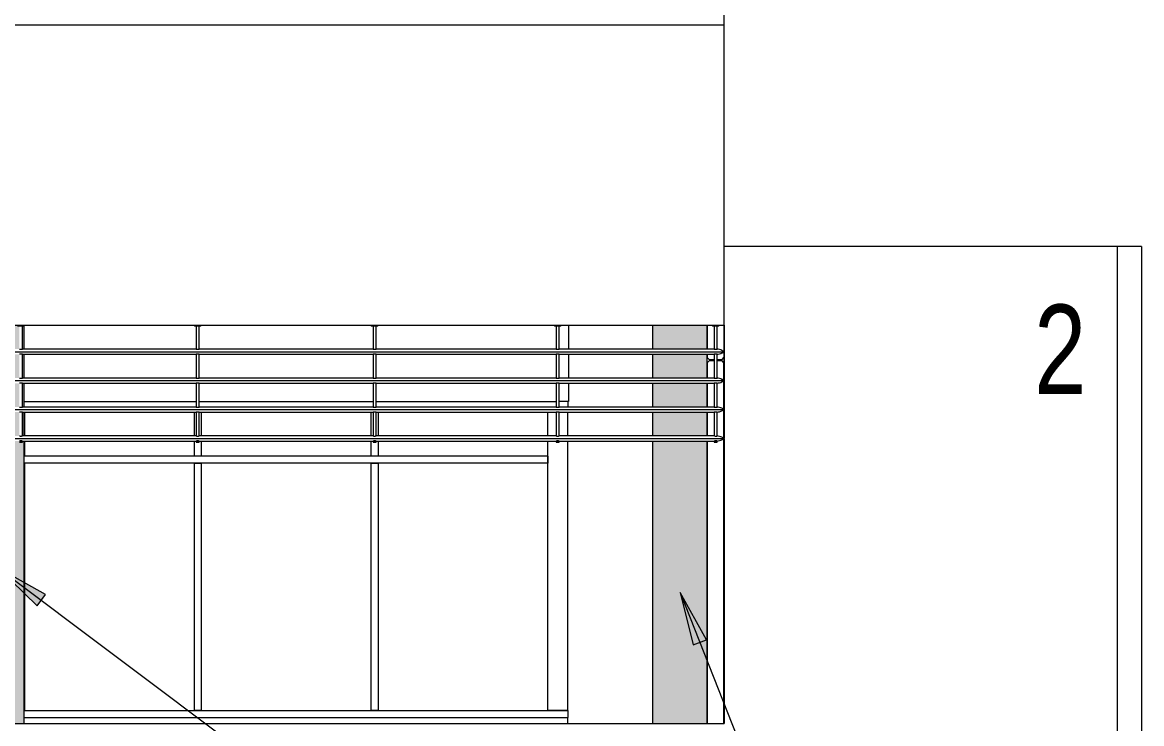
# Model space of a CAD drawing. Header units: metres. Extents: x -199 to 506, y -5 to 23.
# Drawn here: x 6.31 to 15.69, y 0 to 5.88 of the extents above; entities that cross this region are included whole.
import ezdxf

# ---------------------------------------------------------------- set-up
doc = ezdxf.new("R2010")
doc.units = ezdxf.units.M
doc.linetypes.add('01_Grid', pattern=[1.74, 1.2, -0.27, 0, -0.27])
for name, color, linetype, lineweight in [('03EJES-1', 1, '01_Grid', 5), ('06MUR', 8, 'Continuous', 9), ('06MUREXT', 92, 'Continuous', 9), ('26VENT', 144, 'Continuous', 5), ('29NOTAS-1', 10, 'Continuous', 5), ('29NOTAS-2', 7, 'Continuous', 5), ('46BANQ', 8, 'Continuous', 5), ('54ESTRUCTURA', 1, 'Continuous', 9), ('54ESTRUCTURA-1', 152, 'Continuous', 9), ('70LINEA', 1, 'Continuous', 13)]:
    doc.layers.add(name, color=color, linetype=linetype, lineweight=lineweight)
doc.styles.add('Arial_1', font='arial.ttf', dxfattribs={"width": 0.75, "height": 0.75})

# ---------------------------------------------------------------- blocks, each defined once
blk = doc.blocks.new('Rectangular Mullion - 60x167-7717803-600rNorthElevEjeA Paint')
at = {"layer": '26VENT'}
for p, q in [((9.2624, 0.11), (10.8817, 0.11)), ((10.8817, 0.11), (10.8817, 0.05)), ((9.2624, 0.05), (10.8817, 0.05))]:
    blk.add_line(p, q, dxfattribs=at)
blk = doc.blocks.new('Rectangular Mullion - 167x167-7717812-600rNorthElevEjeA Paint')
at = {"layer": '26VENT'}
for p, q in [((10.7147, 2.4115), (10.7147, 2.6127)), ((10.8817, 2.4114), (10.8817, 2.6128)), ((10.7147, 2.2136), (10.7147, 2.37)), ((10.8817, 2.2136), (10.8817, 2.3701))]:
    blk.add_line(p, q, dxfattribs=at)
blk = doc.blocks.new('Rectangular Mullion - 167x167-7717813-600rNorthElevEjeA Paint')
at = {"layer": '26VENT'}
for p, q in [((10.7147, 0.11), (10.7147, 2.2136)), ((10.8817, 0.11), (10.8817, 2.2136)), ((10.8817, 0.11), (10.7147, 0.11))]:
    blk.add_line(p, q, dxfattribs=at)
blk = doc.blocks.new('Rectangular Mullion - 60x167-7039290-600rNorthElevEjeA Paint')
at = {"layer": '26VENT'}
blk.add_line((6.3279, 2.1836), (6.3279, 0.11), dxfattribs=at)
blk = doc.blocks.new('Rectangular Mullion - 60x167-7039664-600rNorthElevEjeA Paint')
at = {"layer": '26VENT'}
for p, q in [((6.3279, 2.6127), (6.3279, 2.4115)), ((6.3279, 2.37), (6.3279, 2.2436))]:
    blk.add_line(p, q, dxfattribs=at)
blk = doc.blocks.new('Rectangular Mullion - 60x167-7717808-600rNorthElevEjeA Paint')
at = {"layer": '26VENT'}
blk.add_line((10.8817, 2.7), (10.8817, 2.6541), dxfattribs=at)
blk = doc.blocks.new('Rectangular Mullion - 60x167-V2-600rNorthElevEjeA Paint')
at = {"layer": '26VENT'}
for p, q in [((3.3334, 0.11), (4.8157, 0.11)), ((3.3334, 0.05), (4.8157, 0.05))]:
    blk.add_line(p, q, dxfattribs=at)
blk = doc.blocks.new('Rectangular Mullion - 60x167-V8-600rNorthElevEjeA Paint')
at = {"layer": '26VENT'}
for p, q in [((6.3246, 0.11), (7.7802, 0.11)), ((6.3246, 0.05), (7.7802, 0.05))]:
    blk.add_line(p, q, dxfattribs=at)
blk = doc.blocks.new('Rectangular Mullion - 60x167-V3-600rNorthElevEjeA Paint')
at = {"layer": '26VENT'}
for p, q in [((4.8157, 2.2436), (3.3334, 2.2436)), ((4.8157, 2.1836), (3.3334, 2.1836))]:
    blk.add_line(p, q, dxfattribs=at)
blk = doc.blocks.new('Rectangular Mullion - 60x167-V9-600rNorthElevEjeA Paint')
at = {"layer": '26VENT'}
for p, q in [((7.7802, 2.2436), (6.3246, 2.2436)), ((7.7802, 2.1836), (6.3246, 2.1836))]:
    blk.add_line(p, q, dxfattribs=at)
blk = doc.blocks.new('Rectangular Mullion - 60x167-V4-600rNorthElevEjeA Paint')
at = {"layer": '26VENT'}
for p, q in [((4.7857, 2.1836), (4.8457, 2.1836)), ((4.7857, 2.1836), (4.7857, 0.11)), ((4.8457, 2.1836), (4.8457, 0.11)), ((4.8457, 0.11), (4.7857, 0.11))]:
    blk.add_line(p, q, dxfattribs=at)
blk = doc.blocks.new('Rectangular Mullion - 60x167-V10-600rNorthElevEjeA Paint')
at = {"layer": '26VENT'}
for p, q in [((7.7502, 2.6127), (7.7502, 2.4115)), ((7.8102, 2.6127), (7.8102, 2.4115)), ((7.7502, 2.37), (7.7502, 2.2436)), ((7.8102, 2.37), (7.8102, 2.2436)), ((7.8102, 2.2436), (7.7502, 2.2436))]:
    blk.add_line(p, q, dxfattribs=at)
blk = doc.blocks.new('Rectangular Mullion - 60x167-V11-600rNorthElevEjeA Paint')
at = {"layer": '26VENT'}
for p, q in [((9.2324, 2.6127), (9.2324, 2.4115)), ((9.2924, 2.6127), (9.2924, 2.4115)), ((9.2324, 2.37), (9.2324, 2.2436)), ((9.2924, 2.3701), (9.2924, 2.2436)), ((9.2924, 2.2436), (9.2324, 2.2436))]:
    blk.add_line(p, q, dxfattribs=at)
blk = doc.blocks.new('Rectangular Mullion - 60x167-7717809-600rNorthElevEjeA Paint')
at = {"layer": '26VENT'}
for p, q in [((10.7147, 2.2436), (9.2624, 2.2436)), ((10.7147, 2.1836), (9.2624, 2.1836)), ((10.7147, 2.2436), (10.7147, 2.1836))]:
    blk.add_line(p, q, dxfattribs=at)
blk = doc.blocks.new('Curtain Wall Curb-Concrete-01 - Curtain Wall Curb-Concrete-01-7040853-600rNorthElevEjeA Paint')
at = {"layer": '46BANQ'}
for p in [(6.3246, 0.05), (10.8817, 0)]:
    blk.add_line(p, (10.8817, 0.05), dxfattribs=at)
blk = doc.blocks.new('Solar Shade-Aluminium-01 - Solar Shade-Aluminium-01-7044055-600rNorthElevEjeA Paint')
at = {"layer": '06MUR'}
for p, q in [((6.3249, 3.332), (6.2709, 3.332)), ((6.3106, 3.14), (6.3106, 3.332)), ((6.3249, 3.332), (6.3249, 3.34)), ((7.7532, 3.34), (7.7532, 3.332)), ((7.8072, 3.332), (7.7532, 3.332)), ((7.7675, 3.332), (7.7675, 3.14)), ((7.7929, 3.14), (7.7929, 3.332)), ((7.8072, 3.332), (7.8072, 3.34)), ((9.2354, 3.34), (9.2354, 3.332)), ((9.2894, 3.332), (9.2354, 3.332)), ((9.2497, 3.332), (9.2497, 3.14)), ((9.2751, 3.14), (9.2751, 3.332)), ((9.2894, 3.332), (9.2894, 3.34)), ((10.7712, 3.34), (10.7712, 3.332)), ((10.8251, 3.332), (10.7712, 3.332)), ((10.7855, 3.332), (10.7855, 3.14)), ((10.8109, 3.14), (10.8109, 3.332)), ((10.8251, 3.332), (10.8251, 3.34)), ((12.0942, 3.34), (12.0942, 3.332)), ((12.1481, 3.332), (12.0942, 3.332)), ((12.1085, 3.332), (12.1085, 3.14)), ((12.1339, 3.1394), (12.1339, 3.332)), ((12.1339, 3.1394), (12.1339, 3.332)), ((12.1481, 3.332), (12.1481, 3.34)), ((0.339, 3.1187), (12.1952, 3.1187)), ((7.7675, 3.14), (6.3106, 3.14)), ((6.3106, 2.8974), (6.3106, 3.0974)), ((6.3106, 3.0974), (7.7675, 3.0974)), ((7.7675, 3.0974), (7.7675, 2.8974)), ((9.2497, 3.14), (7.7929, 3.14)), ((7.7929, 2.8974), (7.7929, 3.0974)), ((7.7929, 3.0974), (9.2497, 3.0974)), ((9.2497, 3.0974), (9.2497, 2.8974)), ((10.7855, 3.14), (9.2751, 3.14)), ((9.2751, 2.8974), (9.2751, 3.0974)), ((9.2751, 3.0974), (10.7855, 3.0974)), ((10.7855, 3.0974), (10.7855, 2.8974)), ((12.1085, 3.14), (10.8109, 3.14)), ((10.8109, 2.8974), (10.8109, 3.0974)), ((10.8109, 3.0974), (12.1085, 3.0974)), ((12.1085, 3.0974), (12.1085, 2.8974)), ((12.1339, 2.8968), (12.1339, 3.0979)), ((0.339, 2.876), (12.1952, 2.876)), ((7.7675, 2.8974), (6.3106, 2.8974)), ((6.3106, 2.6547), (6.3106, 2.8547)), ((6.3106, 2.8547), (7.7675, 2.8547)), ((7.7675, 2.8547), (7.7675, 2.6547)), ((9.2497, 2.8974), (7.7929, 2.8974)), ((7.7929, 2.6547), (7.7929, 2.8547)), ((7.7929, 2.8547), (9.2497, 2.8547)), ((9.2497, 2.8547), (9.2497, 2.6547)), ((10.7855, 2.8974), (9.2751, 2.8974)), ((9.2751, 2.6547), (9.2751, 2.8547)), ((9.2751, 2.8547), (10.7855, 2.8547)), ((10.7855, 2.8547), (10.7855, 2.6547)), ((12.1085, 2.8974), (10.8109, 2.8974)), ((10.8109, 2.6547), (10.8109, 2.8547)), ((10.8109, 2.8547), (12.1085, 2.8547)), ((12.1085, 2.8547), (12.1085, 2.6547)), ((12.1339, 2.6542), (12.1339, 2.8553)), ((0.339, 2.6334), (12.1952, 2.6334)), ((7.7675, 2.6547), (6.3106, 2.6547)), ((9.2497, 2.6547), (7.7929, 2.6547)), ((10.7855, 2.6547), (9.2751, 2.6547)), ((12.1085, 2.6547), (10.8109, 2.6547)), ((6.3106, 2.4121), (6.3106, 2.6121)), ((6.3106, 2.6121), (7.7675, 2.6121)), ((7.7675, 2.6121), (7.7675, 2.4121)), ((7.7929, 2.4121), (7.7929, 2.6121)), ((7.7929, 2.6121), (9.2497, 2.6121)), ((9.2497, 2.6121), (9.2497, 2.4121)), ((9.2751, 2.4121), (9.2751, 2.6121)), ((9.2751, 2.6121), (10.7855, 2.6121)), ((10.7855, 2.6121), (10.7855, 2.4121)), ((10.8109, 2.4121), (10.8109, 2.6121)), ((10.8109, 2.6121), (12.1085, 2.6121)), ((12.1085, 2.6121), (12.1085, 2.4121)), ((12.1339, 2.4115), (12.1339, 2.6127)), ((0.339, 2.3908), (12.1952, 2.3908)), ((6.3106, 2.36), (6.2852, 2.36)), ((6.2852, 2.36), (6.3106, 2.36)), ((7.7675, 2.4121), (6.3106, 2.4121)), ((6.3106, 2.36), (6.3106, 2.3695)), ((6.3106, 2.3695), (7.7675, 2.3695)), ((7.7675, 2.3695), (7.7675, 2.36)), ((7.7929, 2.36), (7.7675, 2.36)), ((7.7675, 2.36), (7.7929, 2.36)), ((9.2497, 2.4121), (7.7929, 2.4121)), ((7.7929, 2.36), (7.7929, 2.3695)), ((7.7929, 2.3695), (9.2497, 2.3695)), ((9.2497, 2.3695), (9.2497, 2.36)), ((9.2751, 2.36), (9.2497, 2.36)), ((9.2497, 2.36), (9.2751, 2.36)), ((10.7855, 2.4121), (9.2751, 2.4121)), ((9.2751, 2.36), (9.2751, 2.3695)), ((9.2751, 2.3695), (10.7855, 2.3695)), ((10.7855, 2.3695), (10.7855, 2.36)), ((10.8109, 2.36), (10.7855, 2.36)), ((10.7855, 2.36), (10.8109, 2.36)), ((12.1085, 2.4121), (10.8109, 2.4121)), ((10.8109, 2.36), (10.8109, 2.3695)), ((10.8109, 2.3695), (12.1085, 2.3695)), ((12.1085, 2.37), (12.1085, 2.36)), ((12.1085, 2.37), (12.1085, 2.36)), ((12.1085, 2.37), (12.1085, 2.36)), ((12.1085, 2.37), (12.1085, 2.36)), ((12.1085, 2.3695), (12.1085, 2.36)), ((12.1339, 2.36), (12.1085, 2.36)), ((12.1085, 2.36), (12.1339, 2.36)), ((12.1339, 2.36), (12.1085, 2.36)), ((12.1085, 2.36), (12.1339, 2.36)), ((12.1339, 2.36), (12.1085, 2.36)), ((12.1085, 2.36), (12.1339, 2.36)), ((12.1339, 2.36), (12.1085, 2.36)), ((12.1085, 2.36), (12.1339, 2.36)), ((12.1339, 2.36), (12.1085, 2.36)), ((12.1085, 2.36), (12.1339, 2.36)), ((12.1339, 2.36), (12.1339, 2.37)), ((12.1339, 2.36), (12.1339, 2.37)), ((12.1339, 2.36), (12.1339, 2.37)), ((12.1339, 2.36), (12.1339, 2.37)), ((12.1339, 2.36), (12.1339, 2.37))]:
    blk.add_line(p, q, dxfattribs=at)
for points, knots in [([(6.2852, 3.14), (6.2852, 3.14), (6.2858, 3.1399), (6.2878, 3.1398), (6.2897, 3.1397), (6.292, 3.1395), (6.2942, 3.1395), (6.296, 3.1394), (6.2978, 3.1394), (6.3, 3.1394), (6.3023, 3.1395), (6.3043, 3.1396), (6.3061, 3.1397), (6.3077, 3.1398), (6.309, 3.1399), (6.3102, 3.14), (6.3106, 3.14), (6.3106, 3.14)], [-1, -1, -1, -1, -0.861111, -0.791667, -0.722222, -0.652778, -0.583333, -0.548611, -0.513889, -0.444444, -0.388889, -0.333333, -0.277778, -0.222222, -0.166667, -0.111111, 0, 0, 0, 0]), ([(6.3106, 3.0974), (6.3106, 3.0974), (6.31, 3.0974), (6.3081, 3.0976), (6.3062, 3.0977), (6.3039, 3.0978), (6.3017, 3.0979), (6.2999, 3.0979), (6.298, 3.098), (6.2959, 3.0979), (6.2936, 3.0979), (6.2915, 3.0978), (6.2897, 3.0977), (6.2882, 3.0976), (6.2869, 3.0975), (6.2859, 3.0974), (6.2854, 3.0974), (6.2852, 3.0974), (6.2852, 3.0974)], [-1, -1, -1, -1, -0.861111, -0.791667, -0.722222, -0.652778, -0.583333, -0.548611, -0.513889, -0.444444, -0.388889, -0.333333, -0.277778, -0.222222, -0.166667, -0.111111, -0.055556, 0, 0, 0, 0]), ([(7.7675, 3.14), (7.7675, 3.14), (7.7681, 3.1399), (7.77, 3.1398), (7.772, 3.1397), (7.7742, 3.1395), (7.7764, 3.1395), (7.7782, 3.1394), (7.7801, 3.1394), (7.7822, 3.1394), (7.7845, 3.1395), (7.7866, 3.1396), (7.7884, 3.1397), (7.79, 3.1398), (7.7912, 3.1399), (7.7925, 3.14), (7.7929, 3.14), (7.7929, 3.14)], [-1, -1, -1, -1, -0.861111, -0.791667, -0.722222, -0.652778, -0.583333, -0.548611, -0.513889, -0.444444, -0.388889, -0.333333, -0.277778, -0.222222, -0.166667, -0.111111, 0, 0, 0, 0]), ([(7.7929, 3.0974), (7.7929, 3.0974), (7.7923, 3.0974), (7.7903, 3.0976), (7.7884, 3.0977), (7.7861, 3.0978), (7.7839, 3.0979), (7.7821, 3.0979), (7.7803, 3.098), (7.7781, 3.0979), (7.7758, 3.0979), (7.7738, 3.0978), (7.772, 3.0977), (7.7704, 3.0976), (7.7691, 3.0975), (7.7682, 3.0974), (7.7676, 3.0974), (7.7675, 3.0974), (7.7675, 3.0974)], [-1, -1, -1, -1, -0.861111, -0.791667, -0.722222, -0.652778, -0.583333, -0.548611, -0.513889, -0.444444, -0.388889, -0.333333, -0.277778, -0.222222, -0.166667, -0.111111, -0.055556, 0, 0, 0, 0]), ([(9.2497, 3.14), (9.2497, 3.14), (9.2503, 3.1399), (9.2523, 3.1398), (9.2542, 3.1397), (9.2565, 3.1395), (9.2587, 3.1395), (9.2605, 3.1394), (9.2623, 3.1394), (9.2645, 3.1394), (9.2668, 3.1395), (9.2688, 3.1396), (9.2706, 3.1397), (9.2722, 3.1398), (9.2735, 3.1399), (9.2747, 3.14), (9.2751, 3.14), (9.2751, 3.14)], [-1, -1, -1, -1, -0.861111, -0.791667, -0.722222, -0.652778, -0.583333, -0.548611, -0.513889, -0.444444, -0.388889, -0.333333, -0.277778, -0.222222, -0.166667, -0.111111, 0, 0, 0, 0]), ([(9.2751, 3.0974), (9.2751, 3.0974), (9.2745, 3.0974), (9.2726, 3.0976), (9.2706, 3.0977), (9.2683, 3.0978), (9.2661, 3.0979), (9.2644, 3.0979), (9.2625, 3.098), (9.2604, 3.0979), (9.2581, 3.0979), (9.256, 3.0978), (9.2542, 3.0977), (9.2526, 3.0976), (9.2514, 3.0975), (9.2504, 3.0974), (9.2499, 3.0974), (9.2497, 3.0974), (9.2497, 3.0974)], [-1, -1, -1, -1, -0.861111, -0.791667, -0.722222, -0.652778, -0.583333, -0.548611, -0.513889, -0.444444, -0.388889, -0.333333, -0.277778, -0.222222, -0.166667, -0.111111, -0.055556, 0, 0, 0, 0]), ([(10.7855, 3.14), (10.7855, 3.14), (10.7861, 3.1399), (10.788, 3.1398), (10.7899, 3.1397), (10.7922, 3.1395), (10.7944, 3.1395), (10.7962, 3.1394), (10.7981, 3.1394), (10.8002, 3.1394), (10.8025, 3.1395), (10.8045, 3.1396), (10.8064, 3.1397), (10.8079, 3.1398), (10.8092, 3.1399), (10.8105, 3.14), (10.8108, 3.14), (10.8109, 3.14)], [-1, -1, -1, -1, -0.861111, -0.791667, -0.722222, -0.652778, -0.583333, -0.548611, -0.513889, -0.444444, -0.388889, -0.333333, -0.277778, -0.222222, -0.166667, -0.111111, 0, 0, 0, 0]), ([(10.8109, 3.0974), (10.8108, 3.0974), (10.8103, 3.0974), (10.8083, 3.0976), (10.8064, 3.0977), (10.8041, 3.0978), (10.8019, 3.0979), (10.8001, 3.0979), (10.7983, 3.098), (10.7961, 3.0979), (10.7938, 3.0979), (10.7918, 3.0978), (10.79, 3.0977), (10.7884, 3.0976), (10.7871, 3.0975), (10.7862, 3.0974), (10.7856, 3.0974), (10.7855, 3.0974), (10.7855, 3.0974)], [-1, -1, -1, -1, -0.861111, -0.791667, -0.722222, -0.652778, -0.583333, -0.548611, -0.513889, -0.444444, -0.388889, -0.333333, -0.277778, -0.222222, -0.166667, -0.111111, -0.055556, 0, 0, 0, 0]), ([(12.1085, 3.14), (12.1085, 3.14), (12.1087, 3.14), (12.1101, 3.1399), (12.1127, 3.1397), (12.1152, 3.1395), (12.116, 3.1395)], [-1, -1, -1, -1, -0.9, -0.8, -0.6, -0.510138, -0.510138, -0.510138, -0.510138]), ([(12.116, 3.0979), (12.1152, 3.0978), (12.1135, 3.0977), (12.1114, 3.0976), (12.1097, 3.0975), (12.1087, 3.0974), (12.1085, 3.0974), (12.1085, 3.0974)], [-0.489862, -0.489862, -0.489862, -0.489862, -0.4, -0.3, -0.2, -0.1, 0, 0, 0, 0]), ([(12.1301, 3.1397), (12.1313, 3.1396), (12.1327, 3.1395), (12.1334, 3.1395), (12.1336, 3.1394)], [-1, -1, -1, -1, -0.5, -0.25, -0.25, -0.25, -0.25]), ([(12.1336, 3.0979), (12.1334, 3.0979), (12.1327, 3.0978), (12.1313, 3.0977), (12.1301, 3.0977)], [-0.75, -0.75, -0.75, -0.75, -0.5, 0, 0, 0, 0]), ([(6.2852, 2.8974), (6.2852, 2.8974), (6.2858, 2.8973), (6.2878, 2.8972), (6.2897, 2.897), (6.292, 2.8969), (6.2942, 2.8968), (6.296, 2.8968), (6.2978, 2.8968), (6.3, 2.8968), (6.3023, 2.8968), (6.3043, 2.8969), (6.3061, 2.897), (6.3077, 2.8971), (6.309, 2.8972), (6.3102, 2.8973), (6.3106, 2.8974), (6.3106, 2.8974)], [-1, -1, -1, -1, -0.861111, -0.791667, -0.722222, -0.652778, -0.583333, -0.548611, -0.513889, -0.444444, -0.388889, -0.333333, -0.277778, -0.222222, -0.166667, -0.111111, 0, 0, 0, 0]), ([(6.3106, 2.8547), (6.3106, 2.8547), (6.31, 2.8548), (6.3081, 2.8549), (6.3062, 2.8551), (6.3039, 2.8552), (6.3017, 2.8553), (6.2999, 2.8553), (6.298, 2.8553), (6.2959, 2.8553), (6.2936, 2.8552), (6.2915, 2.8552), (6.2897, 2.8551), (6.2882, 2.855), (6.2869, 2.8549), (6.2859, 2.8548), (6.2854, 2.8547), (6.2852, 2.8547), (6.2852, 2.8547)], [-1, -1, -1, -1, -0.861111, -0.791667, -0.722222, -0.652778, -0.583333, -0.548611, -0.513889, -0.444444, -0.388889, -0.333333, -0.277778, -0.222222, -0.166667, -0.111111, -0.055556, 0, 0, 0, 0]), ([(7.7675, 2.8974), (7.7675, 2.8974), (7.7681, 2.8973), (7.77, 2.8972), (7.772, 2.897), (7.7742, 2.8969), (7.7764, 2.8968), (7.7782, 2.8968), (7.7801, 2.8968), (7.7822, 2.8968), (7.7845, 2.8968), (7.7866, 2.8969), (7.7884, 2.897), (7.79, 2.8971), (7.7912, 2.8972), (7.7925, 2.8973), (7.7929, 2.8974), (7.7929, 2.8974)], [-1, -1, -1, -1, -0.861111, -0.791667, -0.722222, -0.652778, -0.583333, -0.548611, -0.513889, -0.444444, -0.388889, -0.333333, -0.277778, -0.222222, -0.166667, -0.111111, 0, 0, 0, 0]), ([(7.7929, 2.8547), (7.7929, 2.8547), (7.7923, 2.8548), (7.7903, 2.8549), (7.7884, 2.8551), (7.7861, 2.8552), (7.7839, 2.8553), (7.7821, 2.8553), (7.7803, 2.8553), (7.7781, 2.8553), (7.7758, 2.8552), (7.7738, 2.8552), (7.772, 2.8551), (7.7704, 2.855), (7.7691, 2.8549), (7.7682, 2.8548), (7.7676, 2.8547), (7.7675, 2.8547), (7.7675, 2.8547)], [-1, -1, -1, -1, -0.861111, -0.791667, -0.722222, -0.652778, -0.583333, -0.548611, -0.513889, -0.444444, -0.388889, -0.333333, -0.277778, -0.222222, -0.166667, -0.111111, -0.055556, 0, 0, 0, 0]), ([(9.2497, 2.8974), (9.2497, 2.8974), (9.2503, 2.8973), (9.2523, 2.8972), (9.2542, 2.897), (9.2565, 2.8969), (9.2587, 2.8968), (9.2605, 2.8968), (9.2623, 2.8968), (9.2645, 2.8968), (9.2668, 2.8968), (9.2688, 2.8969), (9.2706, 2.897), (9.2722, 2.8971), (9.2735, 2.8972), (9.2747, 2.8973), (9.2751, 2.8974), (9.2751, 2.8974)], [-1, -1, -1, -1, -0.861111, -0.791667, -0.722222, -0.652778, -0.583333, -0.548611, -0.513889, -0.444444, -0.388889, -0.333333, -0.277778, -0.222222, -0.166667, -0.111111, 0, 0, 0, 0]), ([(9.2751, 2.8547), (9.2751, 2.8547), (9.2745, 2.8548), (9.2726, 2.8549), (9.2706, 2.8551), (9.2683, 2.8552), (9.2661, 2.8553), (9.2644, 2.8553), (9.2625, 2.8553), (9.2604, 2.8553), (9.2581, 2.8552), (9.256, 2.8552), (9.2542, 2.8551), (9.2526, 2.855), (9.2514, 2.8549), (9.2504, 2.8548), (9.2499, 2.8547), (9.2497, 2.8547), (9.2497, 2.8547)], [-1, -1, -1, -1, -0.861111, -0.791667, -0.722222, -0.652778, -0.583333, -0.548611, -0.513889, -0.444444, -0.388889, -0.333333, -0.277778, -0.222222, -0.166667, -0.111111, -0.055556, 0, 0, 0, 0]), ([(10.7855, 2.8974), (10.7855, 2.8974), (10.7861, 2.8973), (10.788, 2.8972), (10.7899, 2.897), (10.7922, 2.8969), (10.7944, 2.8968), (10.7962, 2.8968), (10.7981, 2.8968), (10.8002, 2.8968), (10.8025, 2.8968), (10.8045, 2.8969), (10.8064, 2.897), (10.8079, 2.8971), (10.8092, 2.8972), (10.8105, 2.8973), (10.8108, 2.8974), (10.8109, 2.8974)], [-1, -1, -1, -1, -0.861111, -0.791667, -0.722222, -0.652778, -0.583333, -0.548611, -0.513889, -0.444444, -0.388889, -0.333333, -0.277778, -0.222222, -0.166667, -0.111111, 0, 0, 0, 0]), ([(10.8109, 2.8547), (10.8108, 2.8547), (10.8103, 2.8548), (10.8083, 2.8549), (10.8064, 2.8551), (10.8041, 2.8552), (10.8019, 2.8553), (10.8001, 2.8553), (10.7983, 2.8553), (10.7961, 2.8553), (10.7938, 2.8552), (10.7918, 2.8552), (10.79, 2.8551), (10.7884, 2.855), (10.7871, 2.8549), (10.7862, 2.8548), (10.7856, 2.8547), (10.7855, 2.8547), (10.7855, 2.8547)], [-1, -1, -1, -1, -0.861111, -0.791667, -0.722222, -0.652778, -0.583333, -0.548611, -0.513889, -0.444444, -0.388889, -0.333333, -0.277778, -0.222222, -0.166667, -0.111111, -0.055556, 0, 0, 0, 0]), ([(12.1085, 2.8974), (12.1085, 2.8974), (12.1087, 2.8973), (12.1101, 2.8972), (12.1127, 2.897), (12.1152, 2.8969), (12.116, 2.8969)], [-1, -1, -1, -1, -0.9, -0.8, -0.6, -0.510138, -0.510138, -0.510138, -0.510138]), ([(12.116, 2.8552), (12.1152, 2.8552), (12.1135, 2.8551), (12.1114, 2.855), (12.1097, 2.8548), (12.1087, 2.8548), (12.1085, 2.8547), (12.1085, 2.8547)], [-0.489862, -0.489862, -0.489862, -0.489862, -0.4, -0.3, -0.2, -0.1, 0, 0, 0, 0]), ([(12.1301, 2.8971), (12.1313, 2.897), (12.1327, 2.8969), (12.1334, 2.8968), (12.1336, 2.8968)], [-1, -1, -1, -1, -0.5, -0.25, -0.25, -0.25, -0.25]), ([(12.1336, 2.8553), (12.1334, 2.8553), (12.1327, 2.8552), (12.1313, 2.8551), (12.1301, 2.855)], [-0.75, -0.75, -0.75, -0.75, -0.5, 0, 0, 0, 0]), ([(6.2852, 2.6547), (6.2852, 2.6547), (6.2858, 2.6547), (6.2878, 2.6545), (6.2897, 2.6544), (6.292, 2.6543), (6.2942, 2.6542), (6.296, 2.6542), (6.2978, 2.6541), (6.3, 2.6542), (6.3023, 2.6542), (6.3043, 2.6543), (6.3061, 2.6544), (6.3077, 2.6545), (6.309, 2.6546), (6.3102, 2.6547), (6.3106, 2.6547), (6.3106, 2.6547)], [-1, -1, -1, -1, -0.861111, -0.791667, -0.722222, -0.652778, -0.583333, -0.548611, -0.513889, -0.444444, -0.388889, -0.333333, -0.277778, -0.222222, -0.166667, -0.111111, 0, 0, 0, 0]), ([(7.7675, 2.6547), (7.7675, 2.6547), (7.7681, 2.6547), (7.77, 2.6545), (7.772, 2.6544), (7.7742, 2.6543), (7.7764, 2.6542), (7.7782, 2.6542), (7.7801, 2.6541), (7.7822, 2.6542), (7.7845, 2.6542), (7.7866, 2.6543), (7.7884, 2.6544), (7.79, 2.6545), (7.7912, 2.6546), (7.7925, 2.6547), (7.7929, 2.6547), (7.7929, 2.6547)], [-1, -1, -1, -1, -0.861111, -0.791667, -0.722222, -0.652778, -0.583333, -0.548611, -0.513889, -0.444444, -0.388889, -0.333333, -0.277778, -0.222222, -0.166667, -0.111111, 0, 0, 0, 0]), ([(9.2497, 2.6547), (9.2497, 2.6547), (9.2503, 2.6547), (9.2523, 2.6545), (9.2542, 2.6544), (9.2565, 2.6543), (9.2587, 2.6542), (9.2605, 2.6542), (9.2623, 2.6541), (9.2645, 2.6542), (9.2668, 2.6542), (9.2688, 2.6543), (9.2706, 2.6544), (9.2722, 2.6545), (9.2735, 2.6546), (9.2747, 2.6547), (9.2751, 2.6547), (9.2751, 2.6547)], [-1, -1, -1, -1, -0.861111, -0.791667, -0.722222, -0.652778, -0.583333, -0.548611, -0.513889, -0.444444, -0.388889, -0.333333, -0.277778, -0.222222, -0.166667, -0.111111, 0, 0, 0, 0]), ([(10.7855, 2.6547), (10.7855, 2.6547), (10.7861, 2.6547), (10.788, 2.6545), (10.7899, 2.6544), (10.7922, 2.6543), (10.7944, 2.6542), (10.7962, 2.6542), (10.7981, 2.6541), (10.8002, 2.6542), (10.8025, 2.6542), (10.8045, 2.6543), (10.8064, 2.6544), (10.8079, 2.6545), (10.8092, 2.6546), (10.8105, 2.6547), (10.8108, 2.6547), (10.8109, 2.6547)], [-1, -1, -1, -1, -0.861111, -0.791667, -0.722222, -0.652778, -0.583333, -0.548611, -0.513889, -0.444444, -0.388889, -0.333333, -0.277778, -0.222222, -0.166667, -0.111111, 0, 0, 0, 0]), ([(12.1085, 2.6547), (12.1085, 2.6547), (12.1087, 2.6547), (12.1101, 2.6546), (12.1127, 2.6544), (12.1152, 2.6543), (12.116, 2.6542)], [-1, -1, -1, -1, -0.9, -0.8, -0.6, -0.510138, -0.510138, -0.510138, -0.510138]), ([(12.1301, 2.6544), (12.1313, 2.6544), (12.1327, 2.6543), (12.1334, 2.6542), (12.1336, 2.6542)], [-1, -1, -1, -1, -0.5, -0.25, -0.25, -0.25, -0.25]), ([(6.3106, 2.6121), (6.3106, 2.6121), (6.31, 2.6122), (6.3081, 2.6123), (6.3062, 2.6124), (6.3039, 2.6126), (6.3017, 2.6126), (6.2999, 2.6127), (6.298, 2.6127), (6.2959, 2.6127), (6.2936, 2.6126), (6.2915, 2.6125), (6.2897, 2.6124), (6.2882, 2.6123), (6.2869, 2.6122), (6.2859, 2.6122), (6.2854, 2.6121), (6.2852, 2.6121), (6.2852, 2.6121)], [-1, -1, -1, -1, -0.861111, -0.791667, -0.722222, -0.652778, -0.583333, -0.548611, -0.513889, -0.444444, -0.388889, -0.333333, -0.277778, -0.222222, -0.166667, -0.111111, -0.055556, 0, 0, 0, 0]), ([(7.7929, 2.6121), (7.7929, 2.6121), (7.7923, 2.6122), (7.7903, 2.6123), (7.7884, 2.6124), (7.7861, 2.6126), (7.7839, 2.6126), (7.7821, 2.6127), (7.7803, 2.6127), (7.7781, 2.6127), (7.7758, 2.6126), (7.7738, 2.6125), (7.772, 2.6124), (7.7704, 2.6123), (7.7691, 2.6122), (7.7682, 2.6122), (7.7676, 2.6121), (7.7675, 2.6121), (7.7675, 2.6121)], [-1, -1, -1, -1, -0.861111, -0.791667, -0.722222, -0.652778, -0.583333, -0.548611, -0.513889, -0.444444, -0.388889, -0.333333, -0.277778, -0.222222, -0.166667, -0.111111, -0.055556, 0, 0, 0, 0]), ([(9.2751, 2.6121), (9.2751, 2.6121), (9.2745, 2.6122), (9.2726, 2.6123), (9.2706, 2.6124), (9.2683, 2.6126), (9.2661, 2.6126), (9.2644, 2.6127), (9.2625, 2.6127), (9.2604, 2.6127), (9.2581, 2.6126), (9.256, 2.6125), (9.2542, 2.6124), (9.2526, 2.6123), (9.2514, 2.6122), (9.2504, 2.6122), (9.2499, 2.6121), (9.2497, 2.6121), (9.2497, 2.6121)], [-1, -1, -1, -1, -0.861111, -0.791667, -0.722222, -0.652778, -0.583333, -0.548611, -0.513889, -0.444444, -0.388889, -0.333333, -0.277778, -0.222222, -0.166667, -0.111111, -0.055556, 0, 0, 0, 0]), ([(10.8109, 2.6121), (10.8108, 2.6121), (10.8103, 2.6122), (10.8083, 2.6123), (10.8064, 2.6124), (10.8041, 2.6126), (10.8019, 2.6126), (10.8001, 2.6127), (10.7983, 2.6127), (10.7961, 2.6127), (10.7938, 2.6126), (10.7918, 2.6125), (10.79, 2.6124), (10.7884, 2.6123), (10.7871, 2.6122), (10.7862, 2.6122), (10.7856, 2.6121), (10.7855, 2.6121), (10.7855, 2.6121)], [-1, -1, -1, -1, -0.861111, -0.791667, -0.722222, -0.652778, -0.583333, -0.548611, -0.513889, -0.444444, -0.388889, -0.333333, -0.277778, -0.222222, -0.166667, -0.111111, -0.055556, 0, 0, 0, 0]), ([(12.116, 2.6126), (12.1152, 2.6126), (12.1135, 2.6125), (12.1114, 2.6123), (12.1097, 2.6122), (12.1087, 2.6121), (12.1085, 2.6121), (12.1085, 2.6121)], [-0.489862, -0.489862, -0.489862, -0.489862, -0.4, -0.3, -0.2, -0.1, 0, 0, 0, 0]), ([(12.1336, 2.6127), (12.1334, 2.6126), (12.1327, 2.6126), (12.1313, 2.6125), (12.1301, 2.6124)], [-0.75, -0.75, -0.75, -0.75, -0.5, 0, 0, 0, 0]), ([(6.2852, 2.4121), (6.2852, 2.4121), (6.2858, 2.412), (6.2878, 2.4119), (6.2897, 2.4118), (6.292, 2.4116), (6.2942, 2.4116), (6.296, 2.4115), (6.2978, 2.4115), (6.3, 2.4115), (6.3023, 2.4116), (6.3043, 2.4117), (6.3061, 2.4118), (6.3077, 2.4119), (6.309, 2.412), (6.3102, 2.4121), (6.3106, 2.4121), (6.3106, 2.4121)], [-1, -1, -1, -1, -0.861111, -0.791667, -0.722222, -0.652778, -0.583333, -0.548611, -0.513889, -0.444444, -0.388889, -0.333333, -0.277778, -0.222222, -0.166667, -0.111111, 0, 0, 0, 0]), ([(6.3106, 2.3695), (6.3106, 2.3695), (6.31, 2.3695), (6.3081, 2.3697), (6.3062, 2.3698), (6.3039, 2.3699), (6.3017, 2.37), (6.2999, 2.37), (6.298, 2.37), (6.2959, 2.37), (6.2936, 2.37), (6.2915, 2.3699), (6.2897, 2.3698), (6.2882, 2.3697), (6.2869, 2.3696), (6.2859, 2.3695), (6.2854, 2.3695), (6.2852, 2.3695), (6.2852, 2.3695)], [-1, -1, -1, -1, -0.861111, -0.791667, -0.722222, -0.652778, -0.583333, -0.548611, -0.513889, -0.444444, -0.388889, -0.333333, -0.277778, -0.222222, -0.166667, -0.111111, -0.055556, 0, 0, 0, 0]), ([(7.7675, 2.4121), (7.7675, 2.4121), (7.7681, 2.412), (7.77, 2.4119), (7.772, 2.4118), (7.7742, 2.4116), (7.7764, 2.4116), (7.7782, 2.4115), (7.7801, 2.4115), (7.7822, 2.4115), (7.7845, 2.4116), (7.7866, 2.4117), (7.7884, 2.4118), (7.79, 2.4119), (7.7912, 2.412), (7.7925, 2.4121), (7.7929, 2.4121), (7.7929, 2.4121)], [-1, -1, -1, -1, -0.861111, -0.791667, -0.722222, -0.652778, -0.583333, -0.548611, -0.513889, -0.444444, -0.388889, -0.333333, -0.277778, -0.222222, -0.166667, -0.111111, 0, 0, 0, 0]), ([(7.7929, 2.3695), (7.7929, 2.3695), (7.7923, 2.3695), (7.7903, 2.3697), (7.7884, 2.3698), (7.7861, 2.3699), (7.7839, 2.37), (7.7821, 2.37), (7.7803, 2.37), (7.7781, 2.37), (7.7758, 2.37), (7.7738, 2.3699), (7.772, 2.3698), (7.7704, 2.3697), (7.7691, 2.3696), (7.7682, 2.3695), (7.7676, 2.3695), (7.7675, 2.3695), (7.7675, 2.3695)], [-1, -1, -1, -1, -0.861111, -0.791667, -0.722222, -0.652778, -0.583333, -0.548611, -0.513889, -0.444444, -0.388889, -0.333333, -0.277778, -0.222222, -0.166667, -0.111111, -0.055556, 0, 0, 0, 0]), ([(7.778, 2.37), (7.7781, 2.37), (7.7786, 2.37), (7.7801, 2.37), (7.7815, 2.37), (7.7824, 2.37)], [-0.5555556, -0.5555556, -0.5555556, -0.5555556, -0.5486111, -0.5138889, -0.4444444, -0.4444444, -0.4444444, -0.4444444]), ([(9.2497, 2.4121), (9.2497, 2.4121), (9.2503, 2.412), (9.2523, 2.4119), (9.2542, 2.4118), (9.2565, 2.4116), (9.2587, 2.4116), (9.2605, 2.4115), (9.2623, 2.4115), (9.2645, 2.4115), (9.2668, 2.4116), (9.2688, 2.4117), (9.2706, 2.4118), (9.2722, 2.4119), (9.2735, 2.412), (9.2747, 2.4121), (9.2751, 2.4121), (9.2751, 2.4121)], [-1, -1, -1, -1, -0.861111, -0.791667, -0.722222, -0.652778, -0.583333, -0.548611, -0.513889, -0.444444, -0.388889, -0.333333, -0.277778, -0.222222, -0.166667, -0.111111, 0, 0, 0, 0]), ([(9.2751, 2.3695), (9.2751, 2.3695), (9.2745, 2.3695), (9.2726, 2.3697), (9.2706, 2.3698), (9.2683, 2.3699), (9.2661, 2.37), (9.2644, 2.37), (9.2625, 2.37), (9.2604, 2.37), (9.2581, 2.37), (9.256, 2.3699), (9.2542, 2.3698), (9.2526, 2.3697), (9.2514, 2.3696), (9.2504, 2.3695), (9.2499, 2.3695), (9.2497, 2.3695), (9.2497, 2.3695)], [-1, -1, -1, -1, -0.861111, -0.791667, -0.722222, -0.652778, -0.583333, -0.548611, -0.513889, -0.444444, -0.388889, -0.333333, -0.277778, -0.222222, -0.166667, -0.111111, -0.055556, 0, 0, 0, 0]), ([(9.2602, 2.37), (9.2603, 2.37), (9.2608, 2.37), (9.2623, 2.37), (9.2637, 2.37), (9.2646, 2.37)], [-0.5555556, -0.5555556, -0.5555556, -0.5555556, -0.5486111, -0.5138889, -0.4444444, -0.4444444, -0.4444444, -0.4444444]), ([(10.7855, 2.4121), (10.7855, 2.4121), (10.7861, 2.412), (10.788, 2.4119), (10.7899, 2.4118), (10.7922, 2.4116), (10.7944, 2.4116), (10.7962, 2.4115), (10.7981, 2.4115), (10.8002, 2.4115), (10.8025, 2.4116), (10.8045, 2.4117), (10.8064, 2.4118), (10.8079, 2.4119), (10.8092, 2.412), (10.8105, 2.4121), (10.8108, 2.4121), (10.8109, 2.4121)], [-1, -1, -1, -1, -0.861111, -0.791667, -0.722222, -0.652778, -0.583333, -0.548611, -0.513889, -0.444444, -0.388889, -0.333333, -0.277778, -0.222222, -0.166667, -0.111111, 0, 0, 0, 0]), ([(10.8109, 2.3695), (10.8108, 2.3695), (10.8103, 2.3695), (10.8083, 2.3697), (10.8064, 2.3698), (10.8041, 2.3699), (10.8019, 2.37), (10.8001, 2.37), (10.7983, 2.37), (10.7961, 2.37), (10.7938, 2.37), (10.7918, 2.3699), (10.79, 2.3698), (10.7884, 2.3697), (10.7871, 2.3696), (10.7862, 2.3695), (10.7856, 2.3695), (10.7855, 2.3695), (10.7855, 2.3695)], [-1, -1, -1, -1, -0.861111, -0.791667, -0.722222, -0.652778, -0.583333, -0.548611, -0.513889, -0.444444, -0.388889, -0.333333, -0.277778, -0.222222, -0.166667, -0.111111, -0.055556, 0, 0, 0, 0]), ([(10.7959, 2.37), (10.796, 2.37), (10.7966, 2.37), (10.7981, 2.37), (10.7995, 2.37), (10.8004, 2.37)], [-0.5555556, -0.5555556, -0.5555556, -0.5555556, -0.5486111, -0.5138889, -0.4444444, -0.4444444, -0.4444444, -0.4444444]), ([(12.1085, 2.4121), (12.1085, 2.4121), (12.1087, 2.4121), (12.1101, 2.412), (12.1127, 2.4118), (12.1152, 2.4116), (12.116, 2.4116)], [-1, -1, -1, -1, -0.9, -0.8, -0.6, -0.510138, -0.510138, -0.510138, -0.510138]), ([(12.1192, 2.37), (12.1172, 2.37), (12.1143, 2.3699), (12.1114, 2.3697), (12.1097, 2.3696), (12.1087, 2.3695), (12.1085, 2.3695), (12.1085, 2.3695)], [-0.6, -0.6, -0.6, -0.6, -0.4, -0.3, -0.2, -0.1, 0, 0, 0, 0]), ([(12.1122, 2.3698), (12.1129, 2.3697), (12.1144, 2.3696), (12.1181, 2.3695), (12.1232, 2.3694), (12.128, 2.3696), (12.1309, 2.3698), (12.1326, 2.3699), (12.1336, 2.37), (12.1338, 2.37), (12.1339, 2.37)], [-1, -1, -1, -1, -0.9, -0.8, -0.6, -0.4, -0.3, -0.2, -0.1, 0, 0, 0, 0]), ([(12.1148, 2.3696), (12.115, 2.3696), (12.1159, 2.3696), (12.1174, 2.3695), (12.1192, 2.3695), (12.1211, 2.3695), (12.1232, 2.3695), (12.1255, 2.3695), (12.1275, 2.3696), (12.1294, 2.3697), (12.1309, 2.3698), (12.1322, 2.3699), (12.1332, 2.37), (12.1337, 2.37), (12.1338, 2.37), (12.1339, 2.37)], [-0.6666667, -0.6666667, -0.6666667, -0.6666667, -0.6527778, -0.5833333, -0.5486111, -0.5138889, -0.4444444, -0.3888889, -0.3333333, -0.2777778, -0.2222222, -0.1666667, -0.1111111, -0.0555556, 0, 0, 0, 0]), ([(12.1339, 2.37), (12.1338, 2.37), (12.1332, 2.37), (12.1313, 2.3698), (12.1294, 2.3697), (12.1271, 2.3696), (12.1249, 2.3695), (12.1231, 2.3695), (12.1213, 2.3695), (12.1191, 2.3695), (12.1168, 2.3695), (12.1154, 2.3696), (12.1148, 2.3696)], [-1, -1, -1, -1, -0.8611111, -0.7916667, -0.7222222, -0.6527778, -0.5833333, -0.5486111, -0.5138889, -0.4444444, -0.3888889, -0.3333333, -0.3333333, -0.3333333, -0.3333333]), ([(12.1148, 2.3696), (12.115, 2.3696), (12.1159, 2.3696), (12.1174, 2.3695), (12.1192, 2.3695), (12.1211, 2.3695), (12.1232, 2.3695), (12.1255, 2.3695), (12.1275, 2.3696), (12.1294, 2.3697), (12.1309, 2.3698), (12.1322, 2.3699), (12.1332, 2.37), (12.1337, 2.37), (12.1338, 2.37), (12.1339, 2.37)], [-0.6666667, -0.6666667, -0.6666667, -0.6666667, -0.6527778, -0.5833333, -0.5486111, -0.5138889, -0.4444444, -0.3888889, -0.3333333, -0.2777778, -0.2222222, -0.1666667, -0.1111111, -0.0555556, 0, 0, 0, 0]), ([(12.1339, 2.37), (12.1338, 2.37), (12.1332, 2.37), (12.1313, 2.3698), (12.1294, 2.3697), (12.1271, 2.3696), (12.1249, 2.3695), (12.1231, 2.3695), (12.1213, 2.3695), (12.1191, 2.3695), (12.1168, 2.3695), (12.1154, 2.3696), (12.1148, 2.3696)], [-1, -1, -1, -1, -0.8611111, -0.7916667, -0.7222222, -0.6527778, -0.5833333, -0.5486111, -0.5138889, -0.4444444, -0.3888889, -0.3333333, -0.3333333, -0.3333333, -0.3333333]), ([(12.1148, 2.3696), (12.115, 2.3696), (12.1159, 2.3696), (12.1174, 2.3695), (12.1192, 2.3695), (12.1211, 2.3695), (12.1232, 2.3695), (12.1255, 2.3695), (12.1275, 2.3696), (12.1294, 2.3697), (12.1309, 2.3698), (12.1322, 2.3699), (12.1332, 2.37), (12.1337, 2.37), (12.1338, 2.37), (12.1339, 2.37)], [-0.6666667, -0.6666667, -0.6666667, -0.6666667, -0.6527778, -0.5833333, -0.5486111, -0.5138889, -0.4444444, -0.3888889, -0.3333333, -0.2777778, -0.2222222, -0.1666667, -0.1111111, -0.0555556, 0, 0, 0, 0]), ([(12.1339, 2.37), (12.1338, 2.37), (12.1332, 2.37), (12.1313, 2.3698), (12.1294, 2.3697), (12.1271, 2.3696), (12.1249, 2.3695), (12.1231, 2.3695), (12.1213, 2.3695), (12.1191, 2.3695), (12.1168, 2.3695), (12.1154, 2.3696), (12.1148, 2.3696)], [-1, -1, -1, -1, -0.8611111, -0.7916667, -0.7222222, -0.6527778, -0.5833333, -0.5486111, -0.5138889, -0.4444444, -0.3888889, -0.3333333, -0.3333333, -0.3333333, -0.3333333]), ([(12.1148, 2.3696), (12.115, 2.3696), (12.1159, 2.3696), (12.1174, 2.3695), (12.1192, 2.3695), (12.1211, 2.3695), (12.1232, 2.3695), (12.1255, 2.3695), (12.1275, 2.3696), (12.1294, 2.3697), (12.1309, 2.3698), (12.1322, 2.3699), (12.1332, 2.37), (12.1337, 2.37), (12.1338, 2.37), (12.1339, 2.37)], [-0.6666667, -0.6666667, -0.6666667, -0.6666667, -0.6527778, -0.5833333, -0.5486111, -0.5138889, -0.4444444, -0.3888889, -0.3333333, -0.2777778, -0.2222222, -0.1666667, -0.1111111, -0.0555556, 0, 0, 0, 0]), ([(12.1339, 2.37), (12.1338, 2.37), (12.1332, 2.37), (12.1313, 2.3698), (12.1294, 2.3697), (12.1271, 2.3696), (12.1249, 2.3695), (12.1231, 2.3695), (12.1213, 2.3695), (12.1191, 2.3695), (12.1168, 2.3695), (12.1154, 2.3696), (12.1148, 2.3696)], [-1, -1, -1, -1, -0.8611111, -0.7916667, -0.7222222, -0.6527778, -0.5833333, -0.5486111, -0.5138889, -0.4444444, -0.3888889, -0.3333333, -0.3333333, -0.3333333, -0.3333333]), ([(12.1301, 2.4118), (12.1313, 2.4117), (12.1327, 2.4116), (12.1334, 2.4116), (12.1336, 2.4115)], [-1, -1, -1, -1, -0.5, -0.25, -0.25, -0.25, -0.25]), ([(12.1336, 2.37), (12.1334, 2.37), (12.1327, 2.3699), (12.1313, 2.3698), (12.1301, 2.3698)], [-0.75, -0.75, -0.75, -0.75, -0.5, 0, 0, 0, 0])]:
    blk.add_open_spline(points, degree=3, knots=knots, dxfattribs=at)
for points in [[(12.1163, 3.1395), (12.1172, 3.1395), (12.1182, 3.1394), (12.1192, 3.1394)], [(12.1192, 3.0979), (12.1182, 3.0979), (12.1172, 3.0979), (12.1163, 3.0979)], [(12.1221, 3.1394), (12.1231, 3.1394), (12.1251, 3.1395), (12.1279, 3.1396), (12.1294, 3.1397), (12.1301, 3.1397)], [(12.1301, 3.0977), (12.1294, 3.0977), (12.1279, 3.0978), (12.1251, 3.0979), (12.1231, 3.0979), (12.1221, 3.0979)], [(12.1952, 3.1187), (12.1886, 3.1228), (12.175, 3.1299), (12.153, 3.137), (12.1378, 3.1392), (12.1301, 3.1397)], [(12.1301, 3.0977), (12.1378, 3.0982), (12.153, 3.1004), (12.175, 3.1075), (12.1886, 3.1146), (12.1952, 3.1187)], [(12.1339, 3.1394), (12.1338, 3.1394), (12.1337, 3.1394), (12.1335, 3.1395)], [(12.1163, 2.8969), (12.1172, 2.8968), (12.1182, 2.8968), (12.1192, 2.8968)], [(12.1192, 2.8553), (12.1182, 2.8553), (12.1172, 2.8553), (12.1163, 2.8552)], [(12.1221, 2.8968), (12.1231, 2.8968), (12.1251, 2.8968), (12.1279, 2.8969), (12.1294, 2.897), (12.1301, 2.8971)], [(12.1301, 2.855), (12.1294, 2.8551), (12.1279, 2.8552), (12.1251, 2.8553), (12.1231, 2.8553), (12.1221, 2.8553)], [(12.1952, 2.876), (12.1886, 2.8801), (12.175, 2.8872), (12.153, 2.8943), (12.1378, 2.8966), (12.1301, 2.8971)], [(12.1301, 2.855), (12.1378, 2.8555), (12.153, 2.8578), (12.175, 2.8649), (12.1886, 2.872), (12.1952, 2.876)], [(12.1163, 2.6542), (12.1172, 2.6542), (12.1182, 2.6542), (12.1192, 2.6542)], [(12.1221, 2.6542), (12.1231, 2.6542), (12.1251, 2.6542), (12.1279, 2.6543), (12.1294, 2.6544), (12.1301, 2.6544)], [(12.1952, 2.6334), (12.1886, 2.6375), (12.175, 2.6446), (12.153, 2.6517), (12.1378, 2.6539), (12.1301, 2.6544)], [(12.1301, 2.6124), (12.1378, 2.6129), (12.153, 2.6151), (12.175, 2.6222), (12.1886, 2.6293), (12.1952, 2.6334)], [(12.1192, 2.6127), (12.1182, 2.6126), (12.1172, 2.6126), (12.1163, 2.6126)], [(12.1301, 2.6124), (12.1294, 2.6124), (12.1279, 2.6125), (12.1251, 2.6126), (12.1231, 2.6127), (12.1221, 2.6127)], [(12.1085, 2.3695), (12.1085, 2.3695), (12.1085, 2.3695), (12.1087, 2.3695)], [(12.1163, 2.4116), (12.1172, 2.4116), (12.1182, 2.4115), (12.1192, 2.4115)], [(12.1221, 2.4115), (12.1231, 2.4115), (12.1251, 2.4116), (12.1279, 2.4117), (12.1294, 2.4118), (12.1301, 2.4118)], [(12.1301, 2.3698), (12.1294, 2.3698), (12.1279, 2.3699), (12.1251, 2.37), (12.1231, 2.37), (12.1221, 2.37)], [(12.1952, 2.3908), (12.1886, 2.3949), (12.175, 2.402), (12.153, 2.4091), (12.1378, 2.4113), (12.1301, 2.4118)], [(12.1301, 2.3698), (12.1378, 2.3702), (12.153, 2.3725), (12.175, 2.3796), (12.1886, 2.3867), (12.1952, 2.3908)]]:
    blk.add_open_spline(points, degree=3, dxfattribs=at)

msp = doc.modelspace()

# ---------------------------------------------------------------- hatches: boundary and pattern name
at = {"layer": '29NOTAS-1'}
for points in [[(6.1089, 1.3041), (6.4334, 0.9867), (6.5045, 1.0815)], [(11.8246, 1.1005), (11.9345, 0.6601), (12.0447, 0.7036)]]:
    msp.add_hatch(color=256, dxfattribs=at).paths.add_polyline_path(points)
at = {"layer": '54ESTRUCTURA-1'}
h = msp.add_hatch(color=256, dxfattribs=at)
h.paths.add_polyline_path([(6.096, 0), (6.3246, 0), (6.3234, 2.3695), (6.096, 2.3695), (6.096, 0.06)])
h.paths.add_polyline_path([(6.2747, 2.4121), (6.2852, 2.4121), (6.2852, 2.6121), (6.096, 2.6121), (6.096, 2.4121), (6.2679, 2.4121)])
h.paths.add_polyline_path([(6.3152, 2.4121), (6.3246, 2.4121), (6.3233, 2.6121), (6.3106, 2.6121), (6.3107, 2.4121)])
h.paths.add_polyline_path([(6.3189, 2.6547), (6.3246, 2.6547), (6.3231, 2.8547), (6.3106, 2.8547), (6.3107, 2.6547), (6.3148, 2.6547)])
h.paths.add_polyline_path([(6.096, 2.6547), (6.2852, 2.6547), (6.2852, 2.8547), (6.096, 2.8547), (6.096, 2.7)])
h.paths.add_polyline_path([(6.2652, 2.8974), (6.2852, 2.8974), (6.2852, 3.0974), (6.096, 3.0974), (6.096, 2.8974), (6.2385, 2.8974)])
h.paths.add_polyline_path([(6.3107, 2.8974), (6.3246, 2.8974), (6.323, 3.0974), (6.3106, 3.0974), (6.3106, 2.8974)])
h.paths.add_polyline_path([(6.2747, 3.14), (6.2852, 3.14), (6.2852, 3.332), (6.2709, 3.332), (6.2709, 3.34), (6.096, 3.34), (6.096, 3.14), (6.2645, 3.14)])
h.paths.add_polyline_path([(6.3106, 3.14), (6.3246, 3.14), (6.3229, 3.332), (6.3106, 3.332), (6.3106, 3.2796)])
h = msp.add_hatch(color=256, dxfattribs=at)
h.paths.add_polyline_path([(11.5931, 0), (11.8217, 0), (11.8217, 2.3695), (11.5931, 2.3695), (11.5931, 0.06)])
h.paths.add_polyline_path([(11.8217, 2.4115), (11.8217, 2.4115), (11.8106, 2.4115)])
h.paths.add_polyline_path([(11.8217, 2.4121), (11.8217, 2.6121), (11.5931, 2.6121), (11.5944, 2.4121), (11.8106, 2.4121)])
h.paths.add_polyline_path([(11.8217, 2.6542), (11.8217, 2.6542), (11.8095, 2.6542)])
h.paths.add_polyline_path([(11.8217, 2.6547), (11.8217, 2.8548), (11.5931, 2.8547), (11.5945, 2.6547), (11.8095, 2.6547)])
h.paths.add_polyline_path([(11.8217, 2.8968), (11.8217, 2.8968), (11.8084, 2.8968)])
h.paths.add_polyline_path([(11.8217, 2.8973), (11.8217, 3.0974), (11.5931, 3.0974), (11.5946, 2.8973), (11.8084, 2.8973)])
h.paths.add_polyline_path([(11.8217, 3.1394), (11.8217, 3.1394), (11.8072, 3.1394)])
h.paths.add_polyline_path([(11.8217, 3.14), (11.8217, 3.34), (11.5931, 3.34), (11.5947, 3.14), (11.8072, 3.14)])
h = msp.add_hatch(color=256, dxfattribs=at)
h.paths.add_polyline_path([(11.8412, 0), (12.0503, 0), (12.0491, 2.3695), (11.8217, 2.3695), (11.8217, 0)])
h.paths.add_polyline_path([(12.0503, 2.4115), (12.049, 2.4115), (12.049, 2.4115)])
h.paths.add_polyline_path([(12.0503, 2.4121), (12.0489, 2.6121), (11.8217, 2.6121), (11.8217, 2.4121), (12.049, 2.4121)])
h.paths.add_polyline_path([(12.0503, 2.6542), (12.0489, 2.6542), (12.0489, 2.6542)])
h.paths.add_polyline_path([(12.0503, 2.6547), (12.0488, 2.8548), (11.8217, 2.8547), (11.8217, 2.6547), (12.0489, 2.6547)])
h.paths.add_polyline_path([(12.0503, 2.8968), (12.0488, 2.8968), (12.0488, 2.8968)])
h.paths.add_polyline_path([(12.0503, 2.8973), (12.0487, 3.0974), (11.8217, 3.0974), (11.8217, 2.8973), (12.0488, 2.8973)])
h.paths.add_polyline_path([(12.0503, 3.1394), (12.0487, 3.1394), (12.0487, 3.1394)])
h.paths.add_polyline_path([(12.0503, 3.14), (12.0486, 3.34), (11.8217, 3.34), (11.8217, 3.14), (12.0487, 3.14)])

# ---------------------------------------------------------------- linework, layer by layer
at = {"layer": '03EJES-1'}
msp.add_line((12.192, -1.8192), (12.192, 20.1698), dxfattribs=at)
at = {"layer": '06MUREXT'}
for p, q in [((12.192, 3.1203), (12.192, 13)), ((15.692, 4), (12.192, 4)), ((15.49, -1.535), (15.49, 4)), ((15.692, 4), (15.692, -1.629)), ((0.339, 3.34), (12.192, 3.34)), ((10.8881, 3.34), (10.8881, 3.1393)), ((10.8881, 3.098), (10.8881, 2.8967)), ((12.192, 3.1171), (12.192, 2.8777)), ((10.8881, 2.8554), (10.8881, 2.7)), ((12.192, 2.8744), (12.192, 2.635)), ((6.3246, 2.7), (7.7682, 2.7)), ((7.7916, 2.7), (9.2505, 2.7)), ((9.2738, 2.7), (10.7862, 2.7)), ((10.8881, 2.7), (10.8096, 2.7)), ((12.192, 2.6318), (12.192, 2.3924)), ((12.192, 2.3891), (12.192, 0))]:
    msp.add_line(p, q, dxfattribs=at)
at = {"layer": '29NOTAS-1'}
for p, q in [((6.1089, 1.3041), (6.4334, 0.9867)), ((6.5045, 1.0815), (6.1089, 1.3041)), ((6.1089, 1.3041), (14.1068, -4.692)), ((6.4334, 0.9867), (6.5045, 1.0815)), ((11.8246, 1.1005), (11.9345, 0.6601)), ((12.0447, 0.7036), (11.8246, 1.1005)), ((11.8246, 1.1005), (14.1068, -4.692)), ((11.9345, 0.6601), (12.0447, 0.7036))]:
    msp.add_line(p, q, dxfattribs=at)
at = {"layer": '46BANQ'}
msp.add_line((2.169, 0), (12.192, 0), dxfattribs=at)
at = {"layer": '54ESTRUCTURA'}
for p, q in [((6.3246, 3.1394), (6.3246, 3.332)), ((11.5931, 3.34), (11.5931, 3.1381)), ((12.0503, 3.1388), (12.0503, 3.34)), ((6.3246, 2.8968), (6.3246, 3.0979)), ((11.5931, 3.0993), (11.5931, 2.8954)), ((12.0503, 2.8961), (12.0503, 3.0986)), ((6.3246, 2.6542), (6.3246, 2.8553)), ((11.5931, 2.8567), (11.5931, 2.6528)), ((12.0503, 2.6535), (12.0503, 2.856)), ((6.3246, 2.4115), (6.3246, 2.6127)), ((11.5931, 2.614), (11.5931, 2.4102)), ((12.0503, 2.4109), (12.0503, 2.6133)), ((6.3246, 0), (6.3246, 2.37)), ((11.5931, 2.3714), (11.5931, 0)), ((12.0503, 0), (12.0503, 2.3707))]:
    msp.add_line(p, q, dxfattribs=at)
at = {"layer": '70LINEA'}
for p, q in [((6.1177, 5.8583), (12.192, 5.8583)), ((12.192, 3.34), (12.192, 5.8583)), ((6.1177, 3.34), (12.192, 3.34)), ((12.0513, 3.34), (12.0513, 3.1388)), ((12.0513, 3.34), (12.0513, 3.1388)), ((12.191, 3.34), (12.191, 3.1208)), ((12.191, 3.34), (12.191, 3.1208)), ((12.192, 3.34), (12.192, 3.1203)), ((12.0513, 3.0986), (12.0513, 3.0697)), ((12.0513, 3.0986), (12.0513, 3.0697)), ((12.191, 3.1165), (12.191, 3.0697)), ((12.191, 3.1165), (12.191, 3.0697)), ((12.192, 3.1171), (12.192, 3.0697)), ((12.0513, 3.0697), (12.0503, 3.0697)), ((12.0503, 3.0263), (12.0513, 3.0263)), ((12.0513, 3.0697), (12.0666, 3.0544)), ((12.0666, 3.0417), (12.0513, 3.0263)), ((12.0513, 2.8961), (12.0513, 3.0263)), ((12.0513, 3.0263), (12.0513, 2.8961)), ((12.0666, 3.0544), (12.109, 3.0544)), ((12.1091, 3.0417), (12.0666, 3.0417)), ((12.1331, 3.0544), (12.1757, 3.0544)), ((12.1757, 3.0417), (12.1331, 3.0417)), ((12.1757, 3.0544), (12.191, 3.0697)), ((12.191, 3.0263), (12.1757, 3.0417)), ((12.192, 3.0697), (12.191, 3.0697)), ((12.191, 3.0263), (12.191, 2.8782)), ((12.191, 3.0263), (12.192, 3.0263)), ((12.191, 2.8782), (12.191, 3.0263)), ((12.192, 3.0263), (12.192, 2.8777)), ((12.0513, 2.6535), (12.0513, 2.856)), ((12.0513, 2.856), (12.0513, 2.6535)), ((12.191, 2.8739), (12.191, 2.6356)), ((12.191, 2.6356), (12.191, 2.8739)), ((12.192, 2.8744), (12.192, 2.635)), ((12.191, 2.6313), (12.191, 2.3929)), ((12.191, 2.3929), (12.191, 2.6313)), ((12.192, 2.6318), (12.192, 2.3924)), ((12.0513, 2.4109), (12.0513, 2.6133)), ((12.0513, 2.6133), (12.0513, 2.4109)), ((12.0513, 0), (12.0513, 2.3707)), ((12.0513, 2.3707), (12.0513, 0)), ((12.191, 2.3886), (12.191, 0)), ((12.191, 0), (12.191, 2.3886)), ((12.192, 2.3891), (12.192, 0))]:
    msp.add_line(p, q, dxfattribs=at)

# ---------------------------------------------------------------- block references
at = {"layer": '06MUR'}
msp.add_blockref('Solar Shade-Aluminium-01 - Solar Shade-Aluminium-01-7044055-600rNorthElevEjeA Paint', (0, 0), dxfattribs=at)
at = {"layer": '26VENT'}
for name, p in [('Rectangular Mullion - 60x167-7717808-600rNorthElevEjeA Paint', (0, 0)), ('Rectangular Mullion - 60x167-7039664-600rNorthElevEjeA Paint', (0, 0)), ('Rectangular Mullion - 60x167-V10-600rNorthElevEjeA Paint', (0, 0)), ('Rectangular Mullion - 60x167-V11-600rNorthElevEjeA Paint', (0, 0)), ('Rectangular Mullion - 167x167-7717812-600rNorthElevEjeA Paint', (0, 0)), ('Rectangular Mullion - 60x167-V9-600rNorthElevEjeA Paint', (0, 0)), ('Rectangular Mullion - 60x167-7039290-600rNorthElevEjeA Paint', (0, 0)), ('Rectangular Mullion - 60x167-V4-600rNorthElevEjeA Paint', (2.9645, 0)), ('Rectangular Mullion - 60x167-V3-600rNorthElevEjeA Paint', (4.4467, 0)), ('Rectangular Mullion - 60x167-V4-600rNorthElevEjeA Paint', (4.4467, 0)), ('Rectangular Mullion - 60x167-7717809-600rNorthElevEjeA Paint', (0, 0)), ('Rectangular Mullion - 167x167-7717813-600rNorthElevEjeA Paint', (0, 0)), ('Rectangular Mullion - 60x167-V8-600rNorthElevEjeA Paint', (0, 0)), ('Rectangular Mullion - 60x167-V2-600rNorthElevEjeA Paint', (4.4467, 0)), ('Rectangular Mullion - 60x167-7717803-600rNorthElevEjeA Paint', (0, 0))]:
    msp.add_blockref(name, p, dxfattribs=at)
at = {"layer": '46BANQ'}
msp.add_blockref('Curtain Wall Curb-Concrete-01 - Curtain Wall Curb-Concrete-01-7040853-600rNorthElevEjeA Paint', (0, 0), dxfattribs=at)

# ---------------------------------------------------------------- texts
at = {"layer": '29NOTAS-2', "insert": (14.791, 3.5132), "char_height": 0.75, "width": 0.505063, "attachment_point": 1, "style": 'Arial_1'}
msp.add_mtext('2', dxfattribs=at)

doc.saveas('drawing.dxf')
